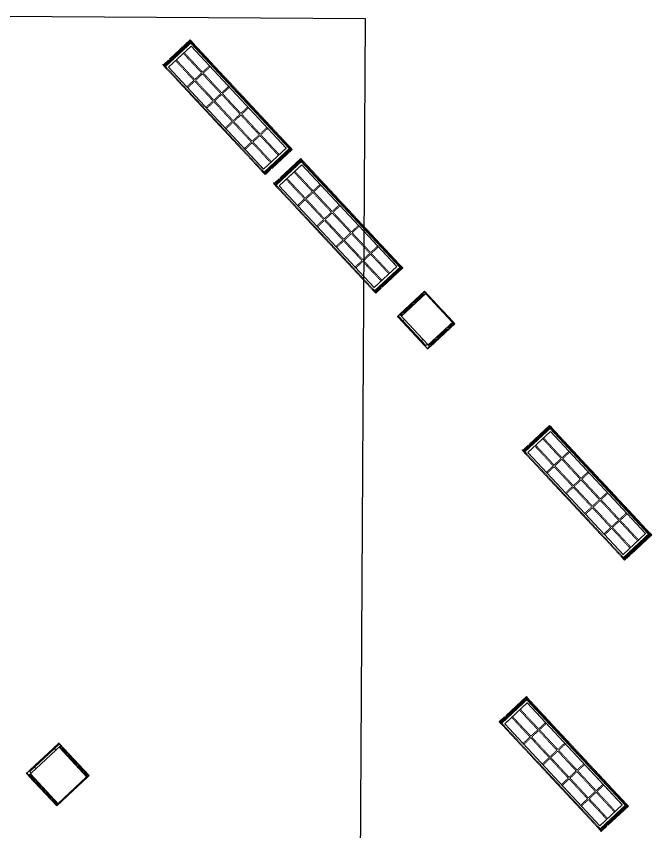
# Model space of a CAD drawing. Header units: metres. Extents: x 4375 to 17286, y -2356 to 13920.
# Drawn here: x 12998 to 17286, y 6940 to 12441 of the extents above; entities that cross this region are included whole.
import ezdxf

# ---------------------------------------------------------------- set-up
doc = ezdxf.new("R2010")
doc.units = ezdxf.units.M
doc.linetypes.add('a_p6_plan_L18$0$HIDDEN', pattern=[0.375, 0.25, -0.125])
doc.layers.add('FloorPlan', color=1, linetype='Continuous')
for name, color, linetype, lineweight in [('I-LK FF&E', 1, 'Continuous', 9), ('LN-ELEVATION-1', 81, 'Continuous', 13), ('LN-ELEVATION-2', 103, 'Continuous', 20), ('LN-ELEVATION-3', 125, 'a_p6_plan_L18$0$HIDDEN', 18), ('LN-ELEVATION-4', 145, 'Continuous', 13), ('LN-HATCH', 251, 'Continuous', 0)]:
    doc.layers.add(name, color=color, linetype=linetype, lineweight=lineweight)
pattern_1 = [(45, (7858558.917, 3503823.203), (-4.4901280605, 4.4901280605), [])]

# ---------------------------------------------------------------- blocks, each defined once
blk = doc.blocks.new('1010mm vc plan')
at = {"layer": 'LN-HATCH', "ltscale": 0.5}
h = blk.add_hatch(dxfattribs=at)
h.set_pattern_fill('ANSI31', color=256, scale=2)
h.set_pattern_definition([(45, (3761554.586, 1795022.936), (-4.490128061, 4.490128061), [])])
h.paths.add_polyline_path([(-505.2, 24), (-505.2, -166), (-499.2, -166), (-499.2, -176), (-505.2, -176), (-505.2, -220), (-487.2, -220), (-487.2, 24)])
h = blk.add_hatch(dxfattribs=at)
h.set_pattern_fill('ANSI31', color=256, scale=2)
h.set_pattern_definition(pattern_1)
h.paths.add_polyline_path([(504.8, 24), (504.8, -166), (498.8, -166), (498.8, -176), (504.8, -176), (504.8, -220), (486.8, -220), (486.8, 24)])
h = blk.add_hatch(dxfattribs=at)
h.set_pattern_fill('ANSI31', color=256, scale=2)
h.set_pattern_definition([(45, (7858741.917, 3503823.203), (-4.4901280605, 4.4901280605), [])])
h.paths.add_polyline_path([(-470.2, -220), (-470.2, -226), (-505.2, -226), (-505.2, -220)])
h = blk.add_hatch(dxfattribs=at)
h.set_pattern_fill('ANSI31', color=256, scale=2)
h.set_pattern_definition(pattern_1)
h.paths.add_polyline_path([(476.8, -220), (476.8, -226), (511.8, -226), (511.8, -220)])
at = {"layer": 'LN-ELEVATION-1', "ltscale": 0.5}
for points in [[(-505.2, 24), (-505.2, -166), (-499.2, -166), (-499.2, -176), (-505.2, -176), (-505.2, -220), (-487.2, -220), (-487.2, 24)], [(486.8, 12), (-487.2, 12), (-487.2, 18), (486.8, 18)], [(504.8, 24), (504.8, -166), (498.8, -166), (498.8, -176), (504.8, -176), (504.8, -220), (486.8, -220), (486.8, 24)], [(-470.2, -220), (-470.2, -226), (-505.2, -226), (-505.2, -220)], [(469.8, -220), (469.8, -226), (504.8, -226), (504.8, -220)]]:
    blk.add_lwpolyline(points, close=True, dxfattribs=at)
at = {"layer": 'LN-ELEVATION-2', "ltscale": 0.5}
blk.add_lwpolyline([(470.2, 0), (-470.2, 0), (-470.2, -208), (470.2, -208)], close=True, dxfattribs=at)
at = {"layer": 'LN-ELEVATION-3', "ltscale": 0.5}
for p, q in [((-487.2, 24), (486.8, 24)), ((-470.2, -220), (469.8, -220)), ((469.8, -226), (-470.2, -226))]:
    blk.add_line(p, q, dxfattribs=at)
for points in [[(-470.2, 0), (-288.5, 0), (-288.5, -64), (-470.2, -64)], [(-280.5, 0), (-98.8, 0), (-98.8, -64), (-280.5, -64)], [(-90.8, 0), (90.8, 0), (90.8, -64), (-90.8, -64)], [(98.8, 0), (280.5, 0), (280.5, -64), (98.8, -64)], [(288.5, 0), (470.2, 0), (470.2, -64), (288.5, -64)], [(-470.2, -136), (-288.5, -136), (-288.5, -72), (-470.2, -72)], [(-280.5, -72), (-98.8, -72), (-98.8, -136), (-280.5, -136)], [(-90.8, -72), (90.8, -72), (90.8, -136), (-90.8, -136)], [(98.8, -72), (280.5, -72), (280.5, -136), (98.8, -136)], [(288.5, -72), (470.2, -72), (470.2, -136), (288.5, -136)], [(-470.2, -144), (-288.5, -144), (-288.5, -208), (-470.2, -208)], [(-280.5, -144), (-98.8, -144), (-98.8, -208), (-280.5, -208)], [(-90.8, -144), (90.8, -144), (90.8, -208), (-90.8, -208)], [(98.8, -144), (280.5, -144), (280.5, -208), (98.8, -208)], [(288.5, -144), (470.2, -144), (470.2, -208), (288.5, -208)]]:
    blk.add_lwpolyline(points, close=True, dxfattribs=at)
blk = doc.blocks.new('VC_FIXTURE_MEDIUM_1')
at = {"layer": 'I-LK FF&E', "xscale": -1}
blk.add_blockref('1010MM VC PLAN', (511.8, 226), dxfattribs=at)
blk = doc.blocks.new('VC_FIXTURE_MEDIUM_2')
at = {"layer": 'I-LK FF&E', "xscale": -1}
blk.add_blockref('1010MM VC PLAN', (511.8, 226), dxfattribs=at)
blk = doc.blocks.new('mirror unit')
at = {"layer": 'LN-HATCH', "ltscale": 0.5}
h = blk.add_hatch(dxfattribs=at)
h.set_pattern_fill('ANSI31', color=256, scale=2)
h.set_pattern_definition([(45, (4060433.7416, 1708720.787), (-4.4901280605, 4.4901280605), [])])
h.paths.add_polyline_path([(212.9, 101.3), (230.9, 101.3), (230.9, -127.7), (212.9, -127.7)])
h.paths.add_polyline_path([(230.9, 95.3), (494.9, 95.3), (494.9, 101.3), (230.9, 101.3)])
h.paths.add_polyline_path([(512.9, 101.3), (494.9, 101.3), (494.9, -127.7), (512.9, -127.7)])
at = {"layer": 'Defpoints'}
blk.add_lwpolyline([(512.9, 101.3), (212.9, 101.3), (212.9, -148.7), (512.9, -148.7)], close=True, dxfattribs=at)
at = {"layer": 'LN-ELEVATION-1'}
for points in [[(212.9, 101.3), (230.9, 101.3), (230.9, -127.7), (212.9, -127.7)], [(230.9, 95.3), (494.9, 95.3), (494.9, 101.3), (230.9, 101.3)], [(512.9, 101.3), (494.9, 101.3), (494.9, -127.7), (512.9, -127.7)], [(259.9, -141.7), (259.9, -127.7), (214.9, -127.7), (214.9, -148.7), (223.9, -148.7), (223.9, -147.2), (216.4, -147.2), (216.4, -141.7)], [(442.9, -141.7), (442.9, -127.7), (487.9, -127.7), (487.9, -148.7), (478.9, -148.7), (478.9, -147.2), (486.4, -147.2), (486.4, -141.7)], [(504.9, -148.7), (504.9, -147.2), (509.4, -147.2), (509.4, -129.2), (487.9, -129.2), (487.9, -127.7), (510.9, -127.7), (510.9, -148.7)]]:
    blk.add_lwpolyline(points, close=True, dxfattribs=at)
at = {"layer": 'LN-ELEVATION-2', "color": 4, "lineweight": 0}
blk.add_lwpolyline([(216.4, -141.7), (486.4, -141.7), (486.4, -147.2), (216.4, -147.2)], close=True, dxfattribs=at)
at = {"layer": 'LN-ELEVATION-2'}
blk.add_lwpolyline([(259.9, -141.7), (442.9, -141.7), (442.9, -127.7), (259.9, -127.7)], close=True, dxfattribs=at)
at = {"layer": 'LN-ELEVATION-4', "ltscale": 0.5}
blk.add_line((478.9, -148.7), (223.9, -148.7), dxfattribs=at)
blk = doc.blocks.new('MIRROR_DIFFERENT_1')
at = {"layer": 'I-LK FF&E'}
blk.add_blockref('MIRROR UNIT', (-212.9, 148.7), dxfattribs=at)
blk = doc.blocks.new('VC_FIXTURE_MEDIUM_3')
at = {"layer": 'I-LK FF&E', "xscale": -1}
blk.add_blockref('1010MM VC PLAN', (511.8, 226), dxfattribs=at)
blk = doc.blocks.new('VC_FIXTURE_MEDIUM_4')
at = {"layer": 'I-LK FF&E', "xscale": -1}
blk.add_blockref('1010MM VC PLAN', (511.8, 226), dxfattribs=at)
blk = doc.blocks.new('mirror unit see thru')
at = {"layer": 'LN-HATCH', "ltscale": 0.5}
h = blk.add_hatch(dxfattribs=at)
h.set_pattern_fill('ANSI31', color=256, scale=2)
h.set_pattern_definition([(45, (4060070.797, 1708569.446), (-4.4901280605, 4.4901280605), [])])
h.paths.add_polyline_path([(-150, 0), (-132, 0), (-132, -279), (-150, -279)])
h.paths.add_polyline_path([(-132, -6), (132, -6), (132, 0), (-132, 0)])
h.paths.add_polyline_path([(150, 0), (132, 0), (132, -279), (150, -279)])
at = {"layer": 'Defpoints'}
blk.add_lwpolyline([(150, -300), (-150, -300), (-150, 0), (150, 0)], close=True, dxfattribs=at)
at = {"layer": 'LN-ELEVATION-1'}
for points in [[(-150, 0), (-132, 0), (-132, -279), (-150, -279)], [(-132, -6), (132, -6), (132, 0), (-132, 0)], [(150, 0), (132, 0), (132, -279), (150, -279)], [(-103, -293), (-103, -279), (-148, -279), (-148, -300), (-139, -300), (-139, -298.5), (-146.5, -298.5), (-146.5, -293)], [(80, -293), (80, -279), (125, -279), (125, -300), (116, -300), (116, -298.5), (123.5, -298.5), (123.5, -293)], [(142, -300), (142, -298.5), (146.5, -298.5), (146.5, -280.5), (125, -280.5), (125, -279), (148, -279), (148, -300)]]:
    blk.add_lwpolyline(points, close=True, dxfattribs=at)
at = {"layer": 'LN-ELEVATION-2', "color": 4, "lineweight": 0}
blk.add_lwpolyline([(-146.5, -293), (123.5, -293), (123.5, -298.5), (-146.5, -298.5)], close=True, dxfattribs=at)
at = {"layer": 'LN-ELEVATION-2'}
blk.add_lwpolyline([(-103, -293), (80, -293), (80, -279), (-103, -279)], close=True, dxfattribs=at)
at = {"layer": 'LN-ELEVATION-4', "ltscale": 0.5}
blk.add_line((116, -300), (-139, -300), dxfattribs=at)
blk = doc.blocks.new('MIRROR_7')
at = {"layer": 'I-LK FF&E'}
blk.add_blockref('MIRROR UNIT SEE THRU', (150, 300), dxfattribs=at)

msp = doc.modelspace()

# ---------------------------------------------------------------- linework, layer by layer
at = {"layer": 'FloorPlan'}
msp.add_lwpolyline([(12887.8, 12440.6), (15350.7, 12426.4), (15350.8, 12426.4), (15350.9, 12426.4), (15351, 12426.4), (15351.1, 12426.3), (15351.2, 12426.3), (15351.2, 12426.2), (15351.3, 12426.2), (15351.4, 12426.1), (15351.4, 12426.1), (15351.4, 12426.1), (15351.5, 12426), (15351.5, 12426), (15351.6, 12425.9), (15351.6, 12425.8), (15351.6, 12425.7), (15351.7, 12425.6), (15351.7, 12425.5), (15351.7, 12425.4), (15307.8, 4822.1)], dxfattribs=at)

# ---------------------------------------------------------------- block references
for name, p, rotation in [('VC_FIXTURE_MEDIUM_1', (13984.3, 12116.2), -47), ('VC_FIXTURE_MEDIUM_2', (14730.5, 11316), -47), ('MIRROR_DIFFERENT_1', (15570, 10415.8), -47), ('VC_FIXTURE_MEDIUM_3', (16409.4, 9515.6), -47), ('VC_FIXTURE_MEDIUM_4', (16252.4, 7686.1), -47), ('MIRROR_7', (13285.7, 7537.7), -137)]:
    msp.add_blockref(name, p, dxfattribs=dict(rotation=rotation))

doc.saveas('drawing.dxf')
